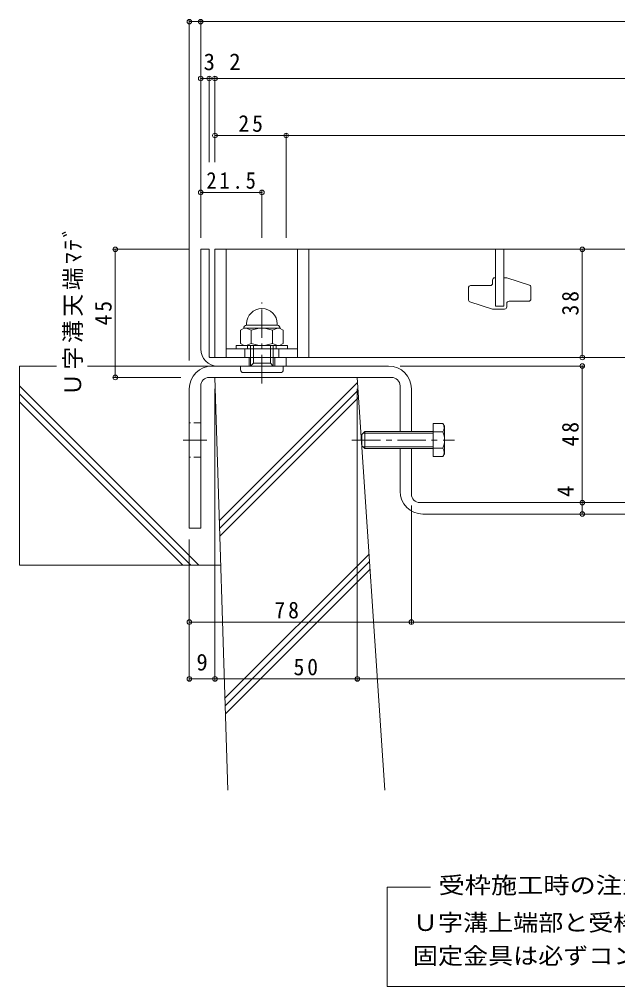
# Model space of a CAD drawing. Units: millimetres at full size. Extents: x -437 to 461, y -392 to 305.
# Drawn here: x -436.8 to -226.7, y -299.3 to 40.6 of the extents above; entities that cross this region are included whole.
import ezdxf
from ezdxf.enums import TextEntityAlignment as Align

# ---------------------------------------------------------------- set-up
doc = ezdxf.new("R2010")
doc.units = ezdxf.units.MM
doc.header["$LTSCALE"] = 2
doc.header["$PDMODE"] = 32
doc.header["$PDSIZE"] = 1.6
doc.linetypes.add('CHAIN1', pattern=[8, 5, -1, 1, -1])
doc.linetypes.add('DASHED1', pattern=[1.8, 1.2, -0.6])
for name, color, linetype, lineweight in [('D-1_躯体', 2, 'Continuous', 9), ('D-2_仕上', 3, 'Continuous', 9), ('D-4_文字', 7, 'Continuous', 9), ('D-5_建具', 7, 'Continuous', 9), ('D-6_間仕切', 6, 'Continuous', 9), ('D-8_ハッチ', 3, 'Continuous', 9), ('D-A_インテリア', 2, 'Continuous', 9), ('D-B_衛生陶器', 2, 'Continuous', 9)]:
    doc.layers.add(name, color=color, linetype=linetype, lineweight=lineweight)
doc.styles.add('ＭＳ ゴシック', font='')
doc.styles.get('ＭＳ ゴシック').set_extended_font_data('MS Gothic')

msp = doc.modelspace()

# ---------------------------------------------------------------- linework, layer by layer
at = {"layer": 'D-1_躯体'}
for p, q in [((-373.138, -40.214), (-373.138, -75.214)), ((-370.138, -40.214), (-373.138, -40.214)), ((-370.138, -78.014), (-370.138, -40.214)), ((-356.138, -81.214), (-356.138, -78.214)), ((-347.138, -81.214), (-347.138, -78.214))]:
    msp.add_line(p, q, dxfattribs=at)
msp.add_lwpolyline([(-367.138, -81.214), (-343.138, -81.214), (-343.138, -78.214), (-369.938, -78.214)], dxfattribs=at)
for centre, radius in [((-367.138, -75.214), 6), ((-369.938, -78.014), 0.2)]:
    msp.add_arc(centre, radius, 180, 270, dxfattribs=at)
at = {"layer": 'D-2_仕上'}
for p, q in [((-368.138, -78.214), (-368.138, -40.214)), ((-364.138, -78.214), (-364.138, -40.214)), ((-339.138, -78.214), (-339.138, -40.214)), ((-335.138, -78.214), (-335.138, -40.214)), ((-269.638, -60.214), (-269.638, -40.214)), ((-266.638, -40.214), (-266.638, -60.214)), ((-269.838, -50.214), (-269.638, -50.214)), ((-266.638, -50.214), (-265.638, -50.214)), ((-265.638, -50.214), (-257.691, -52.784)), ((-279.138, -57.882), (-279.138, -53.764)), ((-278.338, -52.964), (-271.438, -52.964)), ((-270.638, -51.014), (-270.638, -52.164)), ((-257.138, -53.546), (-257.138, -57.664)), ((-270.638, -61.214), (-278.584, -58.643)), ((-269.638, -60.214), (-266.638, -60.214)), ((-265.638, -59.264), (-265.638, -60.414)), ((-264.838, -58.464), (-257.938, -58.464)), ((-266.438, -61.214), (-270.638, -61.214)), ((-364.138, -75.214), (-339.138, -75.214)), ((-357.638, -78.214), (-357.638, -75.214)), ((-345.638, -78.214), (-345.638, -75.214)), ((-368.138, -78.214), (31.862, -78.214))]:
    msp.add_line(p, q, dxfattribs=at)
msp.add_lwpolyline([(-368.138, -40.214), (31.862, -40.214), (31.862, -78.214)], dxfattribs=at)
for centre, start, end in [((-269.838, -51.014), 90, 180), ((-278.338, -53.764), 90, 180), ((-271.438, -52.164), 270, 360), ((-257.938, -53.546), 0, 72.07208), ((-257.938, -57.664), 270, 0), ((-278.338, -57.882), 180, 252.07208), ((-266.438, -60.414), 270, 0), ((-264.838, -59.264), 90, 180)]:
    msp.add_arc(centre, 0.8, start, end, dxfattribs=at)
at = {"layer": 'D-4_文字'}
for p, q in [((-377.138, 40.386), (-377.138, -79.214)), ((-377.138, 39.786), (-373.138, 39.786)), ((-373.138, 40.386), (-373.138, -36.214)), ((-373.138, 39.786), (36.862, 39.786)), ((-373.138, 19.786), (-370.138, 19.786)), ((-370.138, 20.386), (-370.138, -9.648)), ((-370.138, 19.786), (-368.138, 19.786)), ((-368.138, 20.386), (-368.138, -9.648)), ((-368.138, 19.786), (31.862, 19.786)), ((-343.138, 0.386), (-343.138, -36.214)), ((-368.138, -0.214), (-343.138, -0.214)), ((-343.138, -0.214), (6.862, -0.214)), ((-373.138, -20.214), (-351.638, -20.214)), ((-351.638, -19.614), (-351.638, -36.214)), ((-403.738, -40.214), (-377.138, -40.214)), ((-403.138, -40.214), (-403.138, -85.214)), ((-239.138, -40.214), (-239.138, -78.214)), ((-238.538, -81.214), (-303.138, -81.214)), ((-239.138, -81.214), (-239.138, -129.214)), ((-403.738, -85.214), (-380.066, -85.214)), ((-368.138, -191.749), (-368.138, -89.214)), ((-318.138, -191.749), (-318.138, -89.214)), ((-299.138, -171.771), (-299.138, -130.214)), ((-239.138, -129.214), (-239.138, -133.214)), ((-377.138, -191.749), (-377.138, -142.214)), ((-377.138, -171.171), (-299.138, -171.171)), ((-299.138, -171.171), (-37.138, -171.171)), ((-377.138, -191.149), (-368.138, -191.149)), ((-368.138, -191.149), (-318.138, -191.149)), ((-318.138, -191.149), (-18.138, -191.149))]:
    msp.add_line(p, q, dxfattribs=at)
for p in [(-377.138, 39.786), (-373.138, 39.786), (-373.138, 19.786), (-370.138, 19.786), (-368.138, 19.786), (-368.138, -0.214), (-343.138, -0.214), (-373.138, -20.214), (-351.638, -20.214), (-403.138, -40.214), (-239.138, -40.214), (-239.138, -78.214), (-239.138, -81.214), (-403.138, -85.214), (-239.138, -129.214), (-239.138, -133.214), (-377.138, -171.171), (-299.138, -171.171), (-377.138, -191.149), (-368.138, -191.149), (-318.138, -191.149)]:
    msp.add_point(p, dxfattribs=at)
at = {"layer": 'D-5_建具'}
for p, q in [((-307.596, -264.337), (-292.379, -264.337)), ((-307.596, -299.259), (-307.596, -264.337)), ((-28.68, -299.259), (-307.596, -299.259))]:
    msp.add_line(p, q, dxfattribs=at)
at = {"layer": 'D-6_間仕切'}
for p, q in [((-436.818, -81.214), (-436.818, -151.214)), ((-423.756, -81.214), (-436.818, -81.214)), ((-369.148, -81.214), (-412.911, -81.214)), ((-373.775, -151.214), (-436.818, -88.171)), ((-368.138, -85.214), (-318.138, -85.214)), ((-368.138, -85.214), (-363.607, -230.214)), ((-366.565, -135.542), (-318.019, -86.996)), ((-308.471, -230.214), (-318.138, -85.214)), ((-376.604, -151.214), (-436.818, -91)), ((-366.479, -138.284), (-317.842, -89.647)), ((-379.432, -151.214), (-436.818, -93.828)), ((-366.394, -141.027), (-317.665, -92.299)), ((-364.617, -197.887), (-314.001, -147.271)), ((-366.075, -151.214), (-436.818, -151.214)), ((-364.531, -200.629), (-313.824, -149.922)), ((-364.445, -203.372), (-313.647, -152.574))]:
    msp.add_line(p, q, dxfattribs=at)
at = {"layer": 'D-8_ハッチ'}
for p, q in [((-369.138, -81.214), (-307.138, -81.214)), ((-373.138, -138.214), (-373.138, -88.214)), ((-370.138, -85.214), (-306.138, -85.214)), ((-303.138, -88.214), (-303.138, -104.214)), ((-377.138, -138.214), (-377.138, -89.214)), ((-299.138, -89.214), (-299.138, -104.214)), ((-303.138, -110.214), (-303.138, -125.214)), ((-299.138, -110.214), (-299.138, -126.214)), ((-296.138, -129.214), (-40.138, -129.214)), ((-295.138, -133.214), (-41.138, -133.214)), ((-377.138, -138.214), (-373.138, -138.214))]:
    msp.add_line(p, q, dxfattribs=at)
at = {"layer": 'D-8_ハッチ', "linetype": 'DASHED1'}
for p, q in [((-373.138, -101.214), (-377.138, -101.214)), ((-373.138, -113.214), (-377.138, -113.214))]:
    msp.add_line(p, q, dxfattribs=at)
at = {"layer": 'D-8_ハッチ', "color": 7, "linetype": 'CHAIN1'}
msp.add_line((-379.281, -107.214), (-371.024, -107.214), dxfattribs=at)
at = {"layer": 'D-8_ハッチ'}
for centre, radius, start, end in [((-369.138, -89.214), 8, 90, 180), ((-307.138, -89.214), 8, 0, 90), ((-370.138, -88.214), 3, 90, 180), ((-306.138, -88.214), 3, 0, 90), ((-295.138, -125.214), 8, 180, 270), ((-296.138, -126.214), 3, 180, 270)]:
    msp.add_arc(centre, radius, start, end, dxfattribs=at)
at = {"layer": 'D-A_インテリア'}
for p, q in [((-291.538, -101.44), (-288.042, -101.44)), ((-291.538, -101.44), (-291.538, -112.987)), ((-288.042, -101.44), (-287.538, -102.314)), ((-315.538, -104.214), (-316.538, -105.214)), ((-316.538, -105.214), (-316.538, -109.214)), ((-291.538, -104.814), (-316.138, -104.814)), ((-315.538, -104.214), (-315.538, -110.214)), ((-291.538, -104.214), (-315.538, -104.214)), ((-291.538, -104.327), (-288.042, -104.327)), ((-287.538, -102.314), (-287.538, -112.114)), ((-315.538, -110.214), (-316.538, -109.214)), ((-291.538, -109.614), (-316.138, -109.614)), ((-291.538, -110.214), (-315.538, -110.214)), ((-291.538, -110.1), (-288.042, -110.1)), ((-288.042, -112.987), (-287.538, -112.114)), ((-291.538, -112.987), (-288.042, -112.987))]:
    msp.add_line(p, q, dxfattribs=at)
at = {"layer": 'D-A_インテリア', "color": 7, "linetype": 'CHAIN1'}
msp.add_line((-320.038, -107.214), (-284.038, -107.214), dxfattribs=at)
at = {"layer": 'D-A_インテリア'}
for centre, radius, start, end in [((-290.542, -102.884), 2.887, 330.00001, 29.99999), ((-296.052, -107.214), 8.514, 340.18087, 19.81913), ((-290.542, -111.544), 2.887, 330.00001, 29.99999)]:
    msp.add_arc(centre, radius, start, end, dxfattribs=at)
at = {"layer": 'D-B_衛生陶器', "color": 7, "linetype": 'CHAIN1'}
msp.add_line((-351.638, -87.296), (-351.638, -58.888), dxfattribs=at)
at = {"layer": 'D-B_衛生陶器'}
for p, q in [((-357.84, -67.914), (-359.143, -68.666)), ((-358.038, -67.914), (-358.038, -68.028)), ((-345.436, -67.914), (-357.84, -67.914)), ((-357.038, -66.914), (-357.038, -66.414)), ((-346.238, -66.914), (-357.038, -66.914)), ((-346.238, -66.914), (-346.238, -66.414)), ((-345.436, -67.914), (-344.132, -68.666)), ((-345.238, -67.914), (-345.238, -68.028)), ((-359.143, -68.666), (-359.143, -73.261)), ((-355.39, -68.666), (-355.39, -73.261)), ((-347.885, -68.666), (-347.885, -73.261)), ((-344.132, -68.666), (-344.132, -73.261)), ((-360.638, -74.014), (-342.638, -74.014)), ((-357.84, -74.014), (-359.143, -73.261)), ((-356.638, -74.014), (-356.638, -75.214)), ((-355.638, -81.214), (-355.638, -74.014)), ((-354.638, -80.214), (-354.638, -74.014)), ((-348.638, -80.214), (-348.638, -74.014)), ((-347.638, -81.214), (-347.638, -74.014)), ((-346.638, -74.014), (-346.638, -75.214)), ((-345.435, -74.014), (-344.132, -73.261)), ((-359.138, -82.514), (-359.138, -81.214)), ((-355.638, -81.214), (-354.638, -80.214)), ((-354.638, -80.214), (-348.638, -80.214)), ((-347.638, -81.214), (-348.638, -80.214)), ((-344.138, -82.514), (-344.138, -81.214)), ((-358.138, -83.514), (-345.138, -83.514))]:
    msp.add_line(p, q, dxfattribs=at)
msp.add_lwpolyline([(-342.638, -74.014), (-342.638, -75.214), (-360.638, -75.214), (-360.638, -74.014)], dxfattribs=at)
for centre, radius, start, end in [((-351.638, -66.414), 5.4, 0, 180), ((-357.038, -67.914), 1, 90, 180), ((-357.84, -72.277), 4.363, 55.84651, 90.00017), ((-351.638, -77.648), 9.734, 67.32404, 112.67596), ((-345.436, -72.277), 4.363, 89.99983, 124.15349), ((-346.238, -67.914), 1, 0, 90), ((-357.84, -69.651), 4.363, 269.99983, 304.15349), ((-351.638, -64.279), 9.734, 247.32404, 292.67596), ((-345.436, -69.651), 4.363, 235.84651, 270.00017), ((-358.138, -82.514), 1, 180, 270), ((-345.138, -82.514), 1, 270, 0)]:
    msp.add_arc(centre, radius, start, end, dxfattribs=at)

# ---------------------------------------------------------------- texts
at = {"layer": 'D-4_文字', "color": 2, "style": 'ＭＳ ゴシック'}
for s, p in [('3', (-372.117, 20.986)), ('2', (-363.105, 20.986)), ('9', (-374.638, -189.949))]:
    msp.add_text(s, height=5.865, dxfattribs=at).set_placement(p, align=Align.BOTTOM_LEFT)
msp.add_text('4', height=5.865, rotation=90, dxfattribs=at).set_placement((-240.338, -127.214), align=Align.BOTTOM_LEFT)
at = {"layer": 'D-4_文字', "color": 2, "char_height": 5.865, "attachment_point": 7, "style": 'ＭＳ ゴシック'}
for s, insert in [('\\T1.27;\\W0.95;25', (-359.888, 0.986)), ('\\T1.28;\\W0.9;21.5', (-371.138, -19.014)), ('\\T1.27;\\W0.95;78', (-347.235, -169.971)), ('\\T1.27;\\W0.95;50', (-340.539, -189.949))]:
    msp.add_mtext(s, dxfattribs=dict(at, insert=insert))
at = {"layer": 'D-4_文字', "color": 2, "char_height": 5.865, "attachment_point": 7, "rotation": 90, "style": 'ＭＳ ゴシック'}
for s, insert in [('\\T1.16;Ｕ字溝天端ﾏﾃﾞ', (-414.462, -91.714)), ('\\T1.27;\\W0.95;38', (-240.338, -63.464)), ('\\T1.27;\\W0.95;45', (-404.338, -66.964)), ('\\T1.27;\\W0.95;48', (-240.338, -109.464))]:
    msp.add_mtext(s, dxfattribs=dict(at, insert=insert))
at = {"layer": 'D-5_建具', "color": 2, "style": 'ＭＳ ゴシック'}
for s, width, p in [('受枠施工時の注意事項', 1.15, (-289.602, -268.306)), ('Ｕ字溝上端部と受枠下部とのすきまはモルタル等で埋めて下さい。', 1.1, (-298.602, -281.447)), ('固定金具は必ずコンクリート等で固定して下さい。', 1.1, (-298.602, -293.107))]:
    msp.add_text(s, height=5.865, dxfattribs=dict(at, width=width)).set_placement(p, align=Align.BOTTOM_LEFT)

doc.saveas('drawing.dxf')
